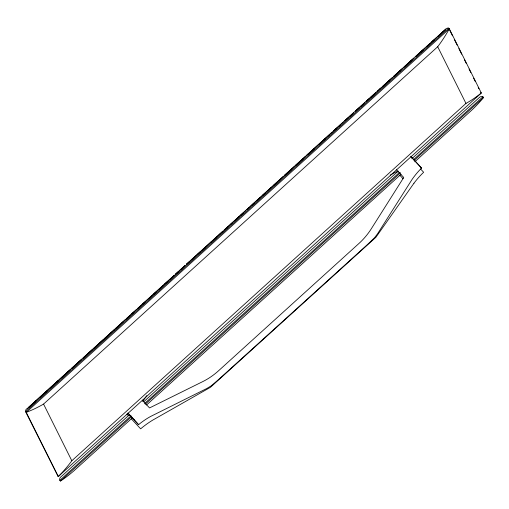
<?xml version="1.0" encoding="UTF-8"?>
<svg xmlns="http://www.w3.org/2000/svg" width="509" height="509" viewBox="0 0 509 509"><rect width="100%" height="100%" fill="white"/><g stroke="black" fill="none" stroke-linecap="round" stroke-linejoin="round"><path stroke-width="0.76" d="M445.464 29.656L440.011 34.599M142.711 401.423L146.777 395.608M413.976 183.202L375.89 237.302L210.382 387.355L152.509 420.249A94.044 91.563 -26.5 0 0 140.643 428.826L131.297 418.805M28.122 407.747L64.611 374.669M65.788 373.6L76.382 363.999M77.559 362.93L125.227 319.709M126.404 318.647L136.406 309.574M137.583 308.505L174.072 275.426M175.249 274.364L185.251 265.291M186.428 264.222L222.917 231.143M224.094 230.074L283.532 176.19M284.709 175.121L332.377 131.907M333.554 130.838L343.562 121.766M344.739 120.703L381.222 87.624M382.991 86.021L392.407 77.483M393.584 76.42L430.067 43.335M431.836 41.738L445.369 29.465M27.352 408.581L32.067 404.305M33.836 402.708L43.259 394.157M45.027 392.56L46.796 390.957M47.973 389.888L54.457 384.009M55.634 382.94L57.988 380.808M59.757 379.205L69.771 370.126M71.54 368.522L80.963 359.978M83.323 357.84L92.161 349.829M93.93 348.226L103.352 339.681M104.53 338.612L114.544 329.533M115.728 328.464L118.082 326.326M119.259 325.257L129.273 316.178M131.634 314.04L140.471 306.03M142.825 303.892L151.663 295.882M154.017 293.744L162.855 285.734M164.623 284.13L174.053 275.585M175.815 273.982L178.175 271.844M179.353 270.775L185.244 265.437M186.421 264.368L189.367 261.696M191.136 260.093L200.565 251.548M202.919 249.41L211.757 241.4M214.111 239.262L222.948 231.251M224.717 229.648L234.146 221.103M235.323 220.034L237.678 217.897M238.855 216.828L245.338 210.955M246.515 209.886L248.869 207.748M250.638 206.145L260.067 197.6M262.421 195.462L271.259 187.452M273.613 185.314L283.042 176.769M284.811 175.166L294.234 166.621M295.417 165.552L305.432 156.473M306.609 155.404L308.963 153.266M310.14 152.197L320.161 143.118M322.515 140.987L331.353 132.97M333.707 130.838L342.544 122.822M344.905 120.69L353.742 112.674M355.505 111.07L364.934 102.525M366.111 101.456L369.057 98.791M370.234 97.722L376.126 92.377M377.303 91.308L380.248 88.642M382.017 87.039L391.446 78.494M393.801 76.356L402.638 68.34M404.407 66.743L413.83 58.191M415.599 56.594L425.028 48.043M426.205 46.981L428.559 44.843M429.742 43.774L436.219 37.895M437.396 36.833L439.757 34.695M441.519 33.091L445.057 29.885M28.37 407.798L36.616 400.329M39.562 397.656L47.808 390.18M50.162 388.049L51.931 386.446M52.624 385.816L59.585 379.504M61.354 377.901L63.116 376.297M64.395 375.146L70.776 369.362M71.954 368.293L74.308 366.156M76.757 363.935L81.962 359.214M83.139 358.145L85.499 356.014M88.439 353.341L96.685 345.865M99.63 343.2L107.876 335.724M110.23 333.586L111.999 331.989M113.259 330.85L119.653 325.047M121.422 323.444L123.184 321.841M125.621 319.639L130.845 314.899M132.022 313.83L134.376 311.699M137.392 308.969L145.561 301.551M148.577 298.828L156.753 291.409M159.107 289.271L160.876 287.674M161.525 287.082L168.002 281.216M170.299 279.129L172.067 277.526M173.887 275.878L179.187 271.074M180.899 269.522L183.253 267.384M186.249 264.667L190.907 260.443M192.09 259.374L194.444 257.242M197.435 254.532L205.63 247.094M210.389 242.787L216.859 236.92M219.175 234.814L220.944 233.211M222.159 232.117L228.045 226.779M230.367 224.673L232.129 223.069M234.522 220.906L239.23 216.637M240.967 215.059L243.321 212.927M246.884 209.702L250.415 206.495M252.152 204.917L254.538 202.76M257.478 200.094L265.723 192.625M270.998 187.834L276.902 182.483M279.244 180.358L280.44 179.283M283.367 176.623L288.088 172.341M289.844 170.744L292.198 168.613M295.144 165.94L299.273 162.199M301.035 160.602L303.396 158.464M307.512 154.73L310.458 152.064M311.635 150.995L314.581 148.323M319.289 144.053L325.766 138.181M328.12 136.049L329.304 134.974M331.652 132.849L336.958 128.033M339.306 125.908L340.489 124.832M343.435 122.16L348.143 117.891M349.899 116.306L352.266 114.156M355.785 110.968L359.335 107.749M361.085 106.165L363.458 104.008M366.404 101.342L374.643 93.866M379.358 89.597L385.835 83.718M388.163 81.612L389.932 80.015M391.726 78.38L397.026 73.576M399.349 71.476L401.111 69.873M403.503 67.703L408.765 62.938M409.942 61.869L412.296 59.731M415.872 56.493L423.526 49.551M426.472 46.879L434.711 39.409M437.613 36.782L438.79 35.719M33.868 403.045L35.636 401.442M45.053 392.903L46.822 391.306M56.238 382.768L58.007 381.165M72.132 368.357L73.309 367.288M83.317 358.215L84.494 357.146M93.91 348.608L95.679 347.011M104.51 339.007L106.865 336.869M116.873 327.796L118.635 326.199M132.175 313.919L133.352 312.857M142.768 304.318L144.537 302.715M153.953 294.177L155.722 292.573M165.73 283.5L167.493 281.903M177.501 272.83L178.678 271.761M181.032 269.624L182.209 268.561M192.217 259.488L193.395 258.419M202.811 249.881L205.165 247.743M213.996 239.739L216.35 237.608M226.359 228.535L227.536 227.466M241.075 215.192L242.252 214.124M252.26 205.051L254.023 203.454M262.854 195.443L265.208 193.312M274.625 184.773L276.393 183.17M289.933 170.897L291.11 169.828M301.118 160.755L302.88 159.158M311.712 151.154L314.066 149.016M323.482 140.478L325.251 138.874M335.259 129.801L336.436 128.739M339.376 126.067L340.553 125.004M349.976 116.459L351.738 114.862M361.155 106.324L362.923 104.72M371.755 96.716L374.109 94.579M384.117 85.512L385.294 84.443M388.233 81.771L389.41 80.708M399.419 71.635L400.596 70.566M410.012 62.028L411.781 60.425M420.612 52.421L422.966 50.289M432.383 41.751L434.152 40.147M26.678 408.969A5.663 3.773 35.4 0 0 26.029 409.484L25.463 411.151L26.233 412.366A220.537 146.802 35.4 0 0 43.558 404.076L437.708 46.733A220.537 165.947 61.9 0 0 449.307 28.803L448.117 27.963L446.234 28.517A5.663 4.263 61.9 0 0 445.579 29.191M448.995 28.797L448.652 28.097L25.577 411.66L58.249 476.577A220.537 165.947 61.9 0 0 71.82 460.766L465.97 103.422A220.537 146.802 35.4 0 0 481.323 93.013L449.307 28.803L26.233 412.366L58.249 476.577L481.317 93.013L480.661 92.314M129.585 414.612L60.654 477.111A3.06 2.978 -26.5 0 0 59.82 480.35L60.476 481.05A117.617 114.506 -26.5 0 0 74.721 470.1L132.448 417.762L127.994 413.079M143.729 401.798L398.248 171.043M411.794 158.763L479.548 97.334A3.06 2.978 -26.5 0 1 482.895 96.786L483.55 97.486A117.617 114.506 -26.5 0 1 471.289 110.568L414.803 161.773M59.82 480.35L131.023 415.802M144.556 403.529L399.342 172.538M413.461 159.737L482.895 96.786M60.476 481.05L131.678 416.502M145.211 404.235L400.583 172.71M414.116 160.437L483.55 97.486M146.503 405.018L401.041 174.25M390.238 175.121L396.454 171.609L396.988 172.188M26.945 408.816L27.314 408.765M410.986 156.517L421.56 168.104A67.213 55.774 -47.6 0 0 418.983 170.776L418.156 171.692A65.954 54.724 -47.6 0 0 412.086 179.41L377.678 233.606L374.573 237.716A89.737 19.686 -43 0 1 363.102 248.513L222.91 375.623A89.737 19.686 -43 0 1 211.165 385.867L206.845 388.482L150.619 416.457A65.954 54.724 -47.6 0 0 142.45 421.656L141.464 422.381A67.213 55.774 -47.6 0 0 138.569 424.665L127.867 413.2M410.858 156.632L421.56 168.104M420.517 168.918L423.628 172.252A94.044 91.563 -26.5 0 0 413.97 183.195M396.46 169.688L403.732 177.482L371.284 228.815A60.17 50.079 -47.7 0 1 358.756 243.646L218.622 370.711A60.17 50.079 -47.7 0 1 202.792 381.585L149.538 407.938L142.266 400.144M399.889 175.3L403.115 178.754M126.913 414.103L128.395 415.694M132.391 417.787L134.032 419.569M134.077 419.613L138.569 424.665M449.701 30.209L452.514 35.853M454.276 39.384L457.088 45.027M458.851 48.559L461.663 54.202M464.475 59.846L466.238 63.377M469.05 69.02L470.812 72.552M473.624 78.195L475.387 81.726M478.199 87.37L478.905 88.782M437.708 46.733L465.97 103.422M43.558 404.076L71.826 460.766M57.593 475.877L57.422 475.253"/></g></svg>
